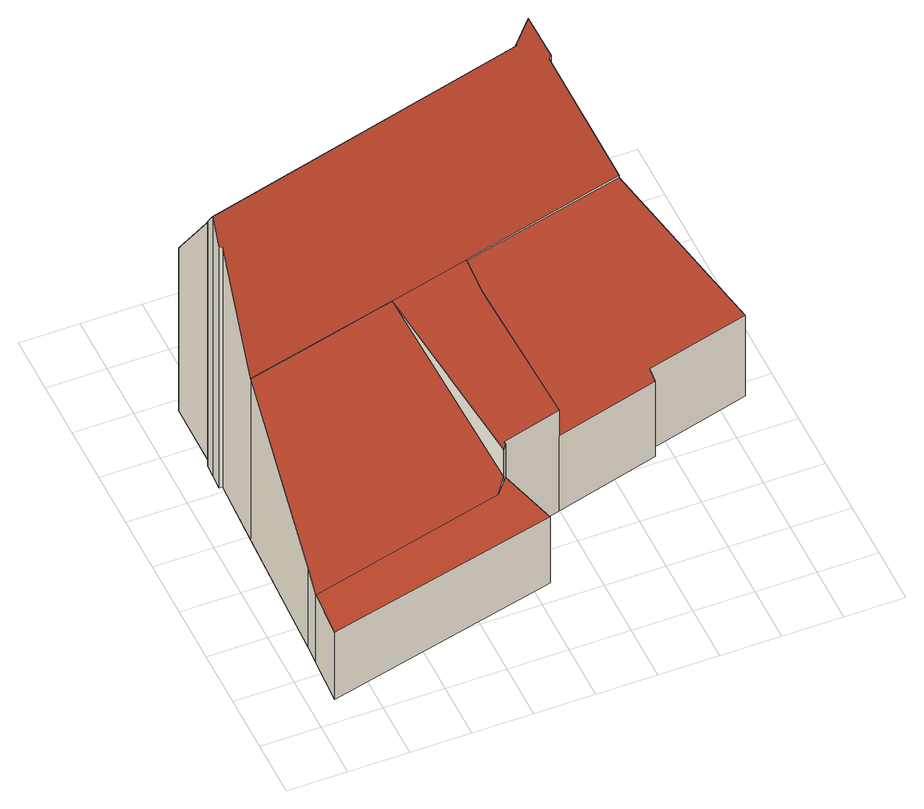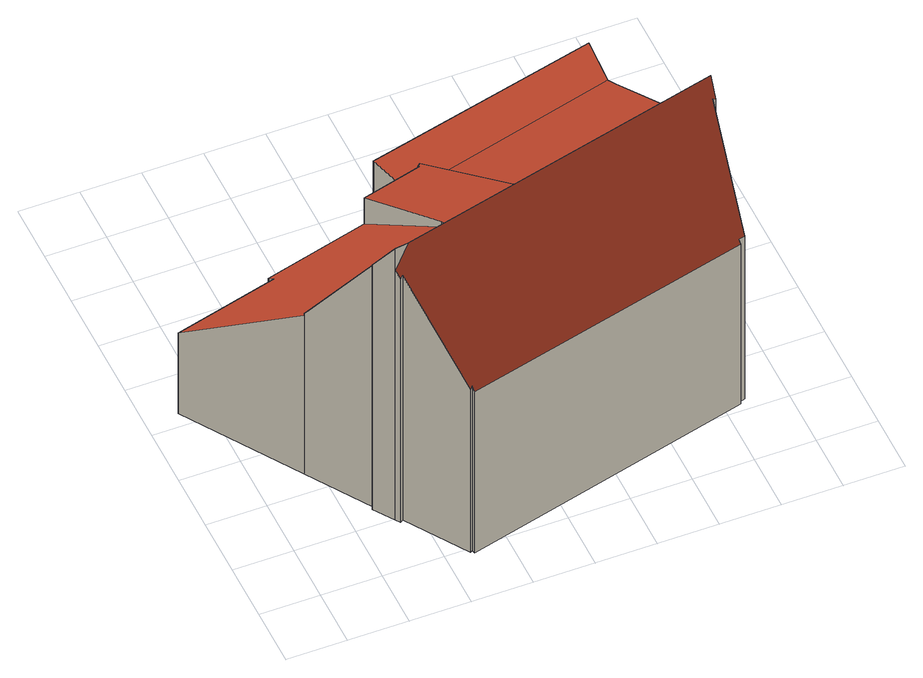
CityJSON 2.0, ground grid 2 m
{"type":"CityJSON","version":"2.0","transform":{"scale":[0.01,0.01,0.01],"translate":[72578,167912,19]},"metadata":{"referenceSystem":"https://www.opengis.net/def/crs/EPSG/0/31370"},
"CityObjects":{
"building1":{"type":"Building","attributes":{"ADRES":"Doorniksesteenweg 2","BGNINV":4,"LBLBGNINV":"bijhouding binnengebieden","LBLTYPE":"hoofdgebouw","LENGTE":53.74,"OIDN":1757142,"OPPERVL":152.54,"TYPE":1,"UIDN":10387105,"VERSDATUM":"2022-03-09T","VERSIE":2,"rf_extrusion_mode":"standard","rf_force_lod11":false,"rf_h_ground":19.12,"rf_h_pc_98p":0,"rf_h_roof_50p":25.49,"rf_h_roof_70p":27.23,"rf_h_roof_max":30.1,"rf_h_roof_min":21.95,"rf_h_roof_ridge":30.23,"rf_is_glass_roof":false,"rf_nodata_frac_wolk":0,"rf_nodata_r_wolk":0,"rf_pc_select":"PREFERRED_AND_LATEST","rf_pc_source":"wolk","rf_pc_year":0,"rf_pointcloud_unusable":false,"rf_pt_density_wolk":30.31,"rf_ridgelines":3,"rf_rmse_lod22":0.67,"rf_roof_planes":9,"rf_roof_type":"slanted","rf_success":true,"rf_t_run":41,"rf_val3dity_lod22":"[]","rf_volume_lod22":1006.41},"children":["building1-1"]},
"building1-1":{"type":"BuildingPart","parents":["building1"],"geometry":[{"type":"Solid","lod":"2.2","boundaries":[[[[0,1,2,3,4,5,6,7,8,9,10,11,12,13,14,15,16,17,18,19,20,21,22,23,24,25,26,27]],[[28,20,19,29]],[[30,21,20,28,31]],[[32,16,15,33]],[[31,28,34]],[[35,4,3,36]],[[37,17,16,32]],[[33,15,14,38]],[[38,14,13,39]],[[39,13,12,40]],[[40,12,11,41]],[[42,7,6,43]],[[44,45,46]],[[43,47,46]],[[41,11,10,48]],[[47,43,6,5,49]],[[50,25,24,51]],[[51,24,23,52]],[[53,52,23,22,54]],[[49,5,4,35]],[[36,3,2,55]],[[48,10,9,56]],[[56,9,8,57]],[[57,8,7,42]],[[45,44,58,59]],[[60,27,26,61]],[[61,26,25,50]],[[55,2,1,62]],[[29,19,18,63]],[[54,22,21,30]],[[63,18,17,37]],[[64,58,65]],[[66,0,27,60,67]],[[68,62,1,0,66]],[[59,58,64,62,68]],[[69,70,71,72]],[[72,71,52,53]],[[67,60,70,69]],[[65,58,44,46,47,49,35]],[[70,60,61,50,51,52,71]],[[62,64,65,35,36,55]],[[72,45,59,68,66,67,69]],[[56,34,28,29,63,37,32,33,38,39,40,41,48]],[[34,56,57,42,43,46,45,72,53,54,30,31]]]],"semantics":{"surfaces":[{"type":"GroundSurface"},{"type":"WallSurface","on_footprint_edge":true},{"type":"WallSurface","on_footprint_edge":false},{"type":"RoofSurface","rf_azimuth":165.24,"rf_h_roof_50p":24.11,"rf_h_roof_70p":24.91,"rf_h_roof_max":26.33,"rf_h_roof_min":22.13,"rf_slope":38.18},{"type":"RoofSurface","rf_azimuth":165.24,"rf_h_roof_50p":24.22,"rf_h_roof_70p":24.89,"rf_h_roof_max":26.31,"rf_h_roof_min":22.49,"rf_slope":38.18},{"type":"RoofSurface","rf_azimuth":120.03,"rf_h_roof_50p":21.98,"rf_h_roof_70p":21.99,"rf_h_roof_max":22.29,"rf_h_roof_min":21.96,"rf_slope":0.449},{"type":"RoofSurface","rf_azimuth":165.85,"rf_h_roof_50p":24.85,"rf_h_roof_70p":25.27,"rf_h_roof_max":26.32,"rf_h_roof_min":23.52,"rf_slope":28.9},{"type":"RoofSurface","rf_azimuth":345.47,"rf_h_roof_50p":27.88,"rf_h_roof_70p":28.71,"rf_h_roof_max":30.95,"rf_h_roof_min":25.6,"rf_slope":56.67},{"type":"RoofSurface","rf_azimuth":165.89,"rf_h_roof_50p":28.46,"rf_h_roof_70p":29.3,"rf_h_roof_max":30.95,"rf_h_roof_min":26.3,"rf_slope":56.63}],"values":[[0,1,1,1,2,1,1,1,1,1,1,1,2,2,1,1,1,1,1,1,1,1,1,1,2,1,1,1,1,1,1,2,1,1,2,2,2,2,3,4,5,6,7,8]]}}]}
},
"vertices":[
[798,479,12],[800,474,12],[857,274,12],[81,87,12],[90,250,12],[94,320,12],[113,787,12],[122,1019,12],[111,1020,12],[113,1074,12],[115,1116,12],[126,1116,12],[127,1358,12],[148,1363,12],[145,1372,12],[1111,1619,12],[1114,1608,12],[1121,1614,12],[1254,1411,12],[1263,1417,12],[1274,1402,12],[1319,1336,12],[1310,1330,12],[1446,1122,12],[1692,747,12],[1344,657,12],[1348,626,12],[999,533,12],[1274,1402,1082],[1263,1417,1056],[1319,1336,1062],[1274,1402,1177],[1114,1608,718],[1111,1619,702],[1211,1354,1129],[90,250,300],[81,87,300],[1121,1614,712],[145,1372,697],[148,1363,710],[127,1358,710],[126,1116,1066],[122,1019,1039],[113,787,700],[625,916,699],[625,916,700],[560,899,700],[113,787,704],[115,1116,1061],[94,320,353],[1344,657,359],[1692,747,358],[1446,1122,691],[1446,1122,700],[1310,1330,1056],[857,274,295],[113,1074,1123],[111,1020,1044],[787,459,320],[787,459,434],[999,533,333],[1348,626,334],[800,474,296],[1254,1411,1062],[787,459,296],[752,419,296],[798,479,443],[999,533,444],[800,474,440],[904,891,649],[904,891,625],[893,983,697],[893,983,700]
]}
